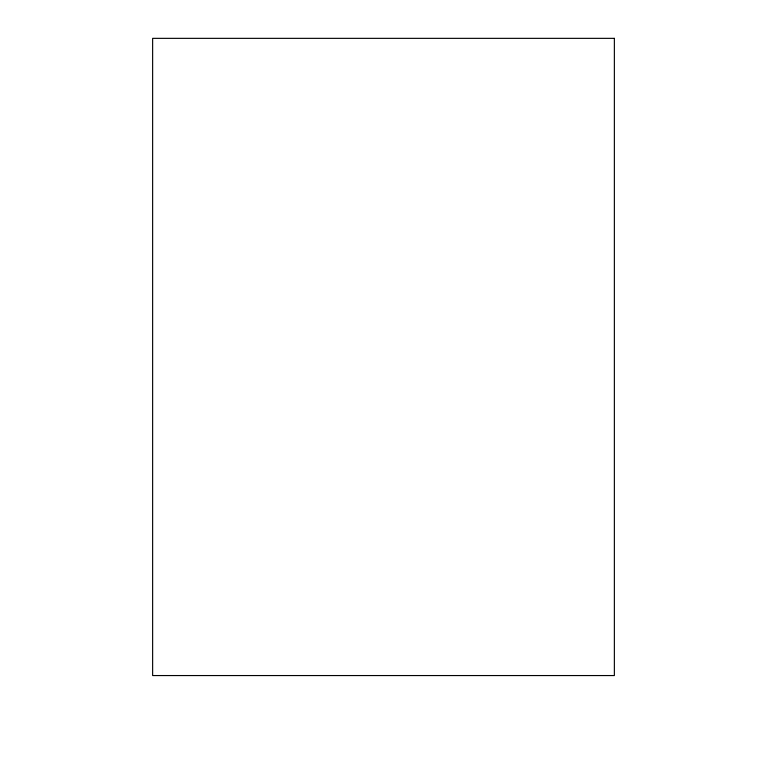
<?xml version="1.0" encoding="UTF-8"?>
<svg xmlns="http://www.w3.org/2000/svg" width="767" height="767" viewBox="0 0 767 767"><rect width="100%" height="100%" fill="white"/><g stroke="black" fill="none" stroke-linecap="round" stroke-linejoin="round"><path stroke-width="1.15" d="M614.367 38.35L152.633 38.35L152.633 675.554L614.367 675.554L614.367 38.35"/></g></svg>
